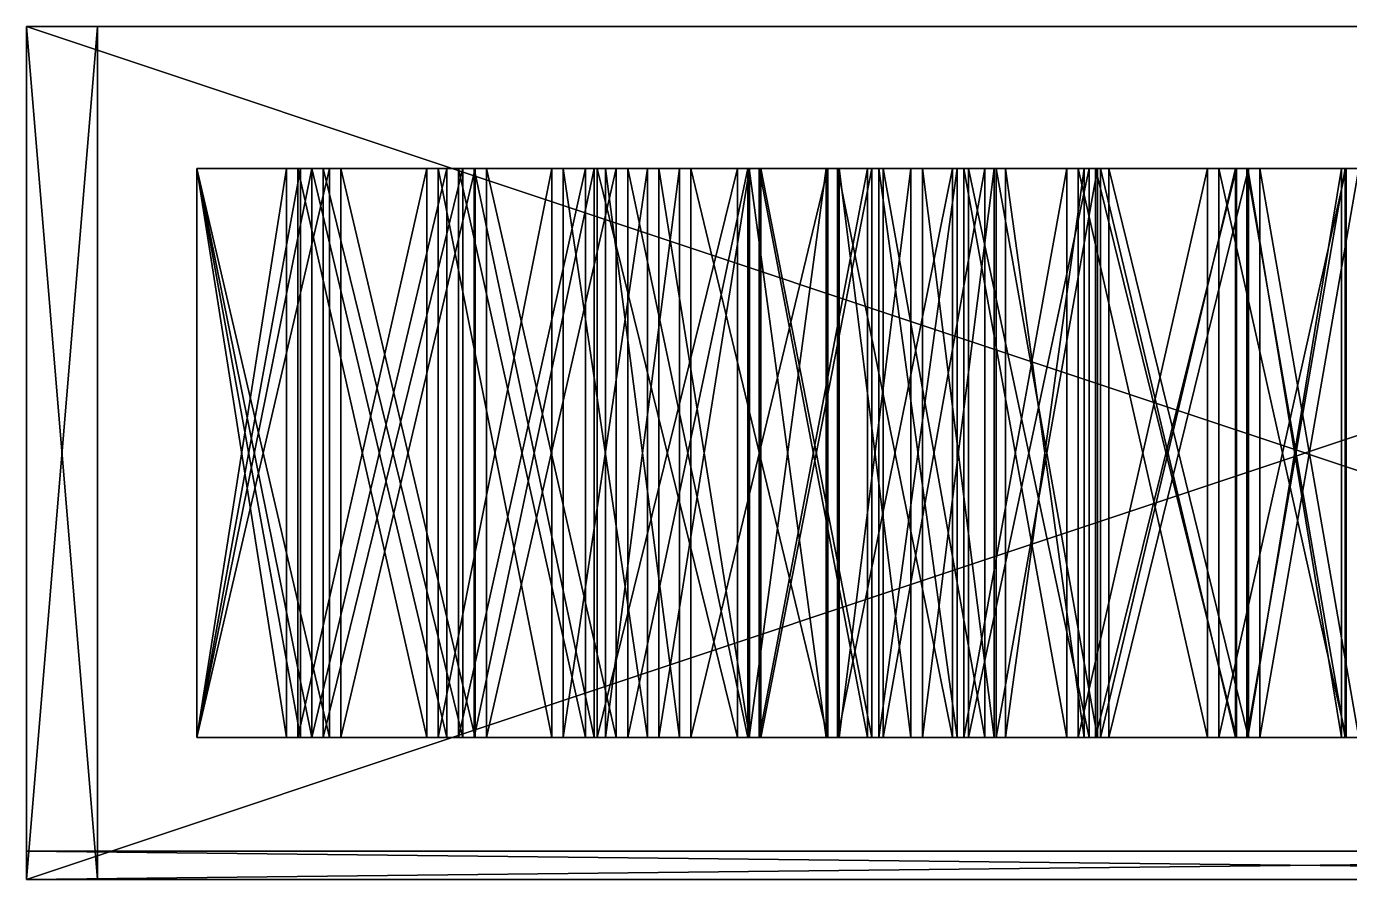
# Model space of a CAD drawing. Header units: metres. Extents: x -0.45 to 0.45, y -0.15 to 0.15.
# Drawn here: x -0.45 to 0.0157, y -0.15 to 0.15 of the extents above; entities that cross this region are included whole.
import ezdxf

# ---------------------------------------------------------------- set-up
doc = ezdxf.new("R2010")
doc.units = ezdxf.units.M
doc.layers.add('XARCH', color=2, linetype='Continuous')

msp = doc.modelspace()

# ---------------------------------------------------------------- linework, layer by layer
at = {"layer": 'XARCH'}
for points in [[(-0.45, -0.15, 1.9), (-0.45, 0.15, 1.9), (-0.45, -0.15)], [(-0.45, -0.15), (-0.45, 0.15, 1.9), (-0.45, 0.15)], [(-0.45, 0.15), (-0.425, -0.15), (-0.45, -0.15)], [(-0.45, -0.15, 1.9), (-0.425, 0.15, 1.9), (-0.45, 0.15, 1.9)], [(-0.425, -0.15, 1.9), (-0.425, 0.15, 1.9), (-0.45, -0.15, 1.9)], [(-0.45, 0.15, 1.9), (-0.425, 0.15, 1.9), (-0.45, 0.15)], [(-0.425, 0.15), (-0.425, -0.15), (-0.45, 0.15)], [(-0.45, 0.15), (-0.425, 0.15, 1.9), (-0.425, 0.15)], [(-0.45, -0.15, 0.0525), (-0.45, 0.15, 0.0525), (-0.45, -0.15, 0.0275)], [(-0.45, -0.15, 0.0275), (-0.45, 0.15, 0.0525), (-0.45, 0.15, 0.0275)], [(-0.45, 0.15, 0.0275), (0.45, -0.15, 0.0275), (-0.45, -0.15, 0.0275)], [(-0.45, -0.15, 0.0525), (0.45, 0.15, 0.0525), (-0.45, 0.15, 0.0525)], [(0.45, -0.15, 0.0525), (0.45, 0.15, 0.0525), (-0.45, -0.15, 0.0525)], [(-0.45, 0.15, 0.0525), (0.45, 0.15, 0.0525), (-0.45, 0.15, 0.0275)], [(0.45, 0.15, 0.0275), (0.45, -0.15, 0.0275), (-0.45, 0.15, 0.0275)], [(-0.45, 0.15, 0.0275), (0.45, 0.15, 0.0525), (0.45, 0.15, 0.0275)], [(-0.45, -0.15, 0.422), (-0.45, 0.15, 0.422), (-0.45, -0.15, 0.397)], [(-0.45, -0.15, 0.397), (-0.45, 0.15, 0.422), (-0.45, 0.15, 0.397)], [(-0.45, 0.15, 0.397), (0.45, -0.15, 0.397), (-0.45, -0.15, 0.397)], [(-0.45, -0.15, 0.422), (0.45, 0.15, 0.422), (-0.45, 0.15, 0.422)], [(0.45, -0.15, 0.422), (0.45, 0.15, 0.422), (-0.45, -0.15, 0.422)], [(-0.45, 0.15, 0.422), (0.45, 0.15, 0.422), (-0.45, 0.15, 0.397)], [(0.45, 0.15, 0.397), (0.45, -0.15, 0.397), (-0.45, 0.15, 0.397)], [(-0.45, 0.15, 0.397), (0.45, 0.15, 0.422), (0.45, 0.15, 0.397)], [(-0.45, -0.15, 0.7915), (-0.45, 0.15, 0.7915), (-0.45, -0.15, 0.7665)], [(-0.45, -0.15, 0.7665), (-0.45, 0.15, 0.7915), (-0.45, 0.15, 0.7665)], [(-0.45, 0.15, 0.7665), (0.45, -0.15, 0.7665), (-0.45, -0.15, 0.7665)], [(-0.45, -0.15, 0.7915), (0.45, 0.15, 0.7915), (-0.45, 0.15, 0.7915)], [(0.45, -0.15, 0.7915), (0.45, 0.15, 0.7915), (-0.45, -0.15, 0.7915)], [(-0.45, 0.15, 0.7915), (0.45, 0.15, 0.7915), (-0.45, 0.15, 0.7665)], [(0.45, 0.15, 0.7665), (0.45, -0.15, 0.7665), (-0.45, 0.15, 0.7665)], [(-0.45, 0.15, 0.7665), (0.45, 0.15, 0.7915), (0.45, 0.15, 0.7665)], [(-0.45, -0.15, 1.161), (-0.45, 0.15, 1.161), (-0.45, -0.15, 1.136)], [(-0.45, -0.15, 1.136), (-0.45, 0.15, 1.161), (-0.45, 0.15, 1.136)], [(-0.45, 0.15, 1.136), (0.45, -0.15, 1.136), (-0.45, -0.15, 1.136)], [(-0.45, -0.15, 1.161), (0.45, 0.15, 1.161), (-0.45, 0.15, 1.161)], [(0.45, -0.15, 1.161), (0.45, 0.15, 1.161), (-0.45, -0.15, 1.161)], [(-0.45, 0.15, 1.161), (0.45, 0.15, 1.161), (-0.45, 0.15, 1.136)], [(0.45, 0.15, 1.136), (0.45, -0.15, 1.136), (-0.45, 0.15, 1.136)], [(-0.45, 0.15, 1.136), (0.45, 0.15, 1.161), (0.45, 0.15, 1.136)], [(-0.45, -0.15, 1.5305), (-0.45, 0.15, 1.5305), (-0.45, -0.15, 1.5055)], [(-0.45, -0.15, 1.5055), (-0.45, 0.15, 1.5305), (-0.45, 0.15, 1.5055)], [(-0.45, 0.15, 1.5055), (0.45, -0.15, 1.5055), (-0.45, -0.15, 1.5055)], [(-0.45, -0.15, 1.5305), (0.45, 0.15, 1.5305), (-0.45, 0.15, 1.5305)], [(0.45, -0.15, 1.5305), (0.45, 0.15, 1.5305), (-0.45, -0.15, 1.5305)], [(-0.45, 0.15, 1.5305), (0.45, 0.15, 1.5305), (-0.45, 0.15, 1.5055)], [(0.45, 0.15, 1.5055), (0.45, -0.15, 1.5055), (-0.45, 0.15, 1.5055)], [(-0.45, 0.15, 1.5055), (0.45, 0.15, 1.5305), (0.45, 0.15, 1.5055)], [(-0.45, -0.15, 1.9), (-0.45, 0.15, 1.9), (-0.45, -0.15, 1.875)], [(-0.45, -0.15, 1.875), (-0.45, 0.15, 1.9), (-0.45, 0.15, 1.875)], [(-0.45, 0.15, 1.875), (0.45, -0.15, 1.875), (-0.45, -0.15, 1.875)], [(-0.45, -0.15, 1.9), (0.45, 0.15, 1.9), (-0.45, 0.15, 1.9)], [(0.45, -0.15, 1.9), (0.45, 0.15, 1.9), (-0.45, -0.15, 1.9)], [(-0.45, 0.15, 1.9), (0.45, 0.15, 1.9), (-0.45, 0.15, 1.875)], [(0.45, 0.15, 1.875), (0.45, -0.15, 1.875), (-0.45, 0.15, 1.875)], [(-0.45, 0.15, 1.875), (0.45, 0.15, 1.9), (0.45, 0.15, 1.875)], [(-0.425, 0.15), (-0.425, -0.15, 1.9), (-0.425, -0.15)], [(-0.425, 0.15, 1.9), (-0.425, -0.15, 1.9), (-0.425, 0.15)], [(-0.39, -0.1, 0.2594), (-0.39, 0.1, 0.2594), (-0.39, -0.1, 0.0525)], [(-0.39, -0.1, 0.0525), (-0.39, 0.1, 0.2594), (-0.39, 0.1, 0.0525)], [(-0.39, 0.1, 0.0525), (-0.3585, -0.1, 0.0525), (-0.39, -0.1, 0.0525)], [(-0.39, -0.1, 0.2594), (-0.3585, 0.1, 0.2594), (-0.39, 0.1, 0.2594)], [(-0.3585, -0.1, 0.2594), (-0.3585, 0.1, 0.2594), (-0.39, -0.1, 0.2594)], [(-0.39, 0.1, 0.2594), (-0.3585, 0.1, 0.2594), (-0.39, 0.1, 0.0525)], [(-0.3585, 0.1, 0.0525), (-0.3585, -0.1, 0.0525), (-0.39, 0.1, 0.0525)], [(-0.39, 0.1, 0.0525), (-0.3585, 0.1, 0.2594), (-0.3585, 0.1, 0.0525)], [(-0.39, -0.1, 0.6419), (-0.39, 0.1, 0.6419), (-0.39, -0.1, 0.4225)], [(-0.39, -0.1, 0.4225), (-0.39, 0.1, 0.6419), (-0.39, 0.1, 0.4225)], [(-0.39, 0.1, 0.4225), (-0.3434, -0.1, 0.4225), (-0.39, -0.1, 0.4225)], [(-0.39, -0.1, 0.6419), (-0.3434, 0.1, 0.6419), (-0.39, 0.1, 0.6419)], [(-0.3434, -0.1, 0.6419), (-0.3434, 0.1, 0.6419), (-0.39, -0.1, 0.6419)], [(-0.39, 0.1, 0.6419), (-0.3434, 0.1, 0.6419), (-0.39, 0.1, 0.4225)], [(-0.3434, 0.1, 0.4225), (-0.3434, -0.1, 0.4225), (-0.39, 0.1, 0.4225)], [(-0.39, 0.1, 0.4225), (-0.3434, 0.1, 0.6419), (-0.3434, 0.1, 0.4225)], [(-0.39, -0.1, 1.0181), (-0.39, 0.1, 1.0181), (-0.39, -0.1, 0.7925)], [(-0.39, -0.1, 0.7925), (-0.39, 0.1, 1.0181), (-0.39, 0.1, 0.7925)], [(-0.39, 0.1, 0.7925), (-0.3496, -0.1, 0.7925), (-0.39, -0.1, 0.7925)], [(-0.39, -0.1, 1.0181), (-0.3496, 0.1, 1.0181), (-0.39, 0.1, 1.0181)], [(-0.3496, -0.1, 1.0181), (-0.3496, 0.1, 1.0181), (-0.39, -0.1, 1.0181)], [(-0.39, 0.1, 1.0181), (-0.3496, 0.1, 1.0181), (-0.39, 0.1, 0.7925)], [(-0.3496, 0.1, 0.7925), (-0.3496, -0.1, 0.7925), (-0.39, 0.1, 0.7925)], [(-0.39, 0.1, 0.7925), (-0.3496, 0.1, 1.0181), (-0.3496, 0.1, 0.7925)], [(-0.39, -0.1, 1.4027), (-0.39, 0.1, 1.4027), (-0.39, -0.1, 1.1625)], [(-0.39, -0.1, 1.1625), (-0.39, 0.1, 1.4027), (-0.39, 0.1, 1.1625)], [(-0.39, 0.1, 1.1625), (-0.3536, -0.1, 1.1625), (-0.39, -0.1, 1.1625)], [(-0.39, -0.1, 1.4027), (-0.3536, 0.1, 1.4027), (-0.39, 0.1, 1.4027)], [(-0.3536, -0.1, 1.4027), (-0.3536, 0.1, 1.4027), (-0.39, -0.1, 1.4027)], [(-0.39, 0.1, 1.4027), (-0.3536, 0.1, 1.4027), (-0.39, 0.1, 1.1625)], [(-0.3536, 0.1, 1.1625), (-0.3536, -0.1, 1.1625), (-0.39, 0.1, 1.1625)], [(-0.39, 0.1, 1.1625), (-0.3536, 0.1, 1.4027), (-0.3536, 0.1, 1.1625)], [(-0.3585, 0.1, 0.0525), (-0.3585, -0.1, 0.2594), (-0.3585, -0.1, 0.0525)], [(-0.3585, 0.1, 0.2594), (-0.3585, -0.1, 0.2594), (-0.3585, 0.1, 0.0525)], [(-0.3545, -0.1, 0.2408), (-0.3545, 0.1, 0.2408), (-0.3545, -0.1, 0.0525)], [(-0.3545, -0.1, 0.0525), (-0.3545, 0.1, 0.2408), (-0.3545, 0.1, 0.0525)], [(-0.3545, 0.1, 0.0525), (-0.3091, -0.1, 0.0525), (-0.3545, -0.1, 0.0525)], [(-0.3545, -0.1, 0.2408), (-0.3091, 0.1, 0.2408), (-0.3545, 0.1, 0.2408)], [(-0.3091, -0.1, 0.2408), (-0.3091, 0.1, 0.2408), (-0.3545, -0.1, 0.2408)], [(-0.3545, 0.1, 0.2408), (-0.3091, 0.1, 0.2408), (-0.3545, 0.1, 0.0525)], [(-0.3091, 0.1, 0.0525), (-0.3091, -0.1, 0.0525), (-0.3545, 0.1, 0.0525)], [(-0.3545, 0.1, 0.0525), (-0.3091, 0.1, 0.2408), (-0.3091, 0.1, 0.0525)], [(-0.3536, 0.1, 1.1625), (-0.3536, -0.1, 1.4027), (-0.3536, -0.1, 1.1625)], [(-0.3536, 0.1, 1.4027), (-0.3536, -0.1, 1.4027), (-0.3536, 0.1, 1.1625)], [(-0.3496, 0.1, 0.7925), (-0.3496, -0.1, 1.0181), (-0.3496, -0.1, 0.7925)], [(-0.3496, 0.1, 1.0181), (-0.3496, -0.1, 1.0181), (-0.3496, 0.1, 0.7925)], [(-0.3496, -0.1, 1.4205), (-0.3496, 0.1, 1.4205), (-0.3496, -0.1, 1.1625)], [(-0.3496, -0.1, 1.1625), (-0.3496, 0.1, 1.4205), (-0.3496, 0.1, 1.1625)], [(-0.3496, 0.1, 1.1625), (-0.302, -0.1, 1.1625), (-0.3496, -0.1, 1.1625)], [(-0.3496, -0.1, 1.4205), (-0.302, 0.1, 1.4205), (-0.3496, 0.1, 1.4205)], [(-0.302, -0.1, 1.4205), (-0.302, 0.1, 1.4205), (-0.3496, -0.1, 1.4205)], [(-0.3496, 0.1, 1.4205), (-0.302, 0.1, 1.4205), (-0.3496, 0.1, 1.1625)], [(-0.302, 0.1, 1.1625), (-0.302, -0.1, 1.1625), (-0.3496, 0.1, 1.1625)], [(-0.3496, 0.1, 1.1625), (-0.302, 0.1, 1.4205), (-0.302, 0.1, 1.1625)], [(-0.3456, -0.1, 0.9929), (-0.3456, 0.1, 0.9929), (-0.3456, -0.1, 0.7925)], [(-0.3456, -0.1, 0.7925), (-0.3456, 0.1, 0.9929), (-0.3456, 0.1, 0.7925)], [(-0.3456, 0.1, 0.7925), (-0.2964, -0.1, 0.7925), (-0.3456, -0.1, 0.7925)], [(-0.3456, -0.1, 0.9929), (-0.2964, 0.1, 0.9929), (-0.3456, 0.1, 0.9929)], [(-0.2964, -0.1, 0.9929), (-0.2964, 0.1, 0.9929), (-0.3456, -0.1, 0.9929)], [(-0.3456, 0.1, 0.9929), (-0.2964, 0.1, 0.9929), (-0.3456, 0.1, 0.7925)], [(-0.2964, 0.1, 0.7925), (-0.2964, -0.1, 0.7925), (-0.3456, 0.1, 0.7925)], [(-0.3456, 0.1, 0.7925), (-0.2964, 0.1, 0.9929), (-0.2964, 0.1, 0.7925)], [(-0.3434, 0.1, 0.4225), (-0.3434, -0.1, 0.6419), (-0.3434, -0.1, 0.4225)], [(-0.3434, 0.1, 0.6419), (-0.3434, -0.1, 0.6419), (-0.3434, 0.1, 0.4225)], [(-0.3394, -0.1, 0.6577), (-0.3394, 0.1, 0.6577), (-0.3394, -0.1, 0.4225)], [(-0.3394, -0.1, 0.4225), (-0.3394, 0.1, 0.6577), (-0.3394, 0.1, 0.4225)], [(-0.3394, 0.1, 0.4225), (-0.2921, -0.1, 0.4225), (-0.3394, -0.1, 0.4225)], [(-0.3394, -0.1, 0.6577), (-0.2921, 0.1, 0.6577), (-0.3394, 0.1, 0.6577)], [(-0.2921, -0.1, 0.6577), (-0.2921, 0.1, 0.6577), (-0.3394, -0.1, 0.6577)], [(-0.3394, 0.1, 0.6577), (-0.2921, 0.1, 0.6577), (-0.3394, 0.1, 0.4225)], [(-0.2921, 0.1, 0.4225), (-0.2921, -0.1, 0.4225), (-0.3394, 0.1, 0.4225)], [(-0.3394, 0.1, 0.4225), (-0.2921, 0.1, 0.6577), (-0.2921, 0.1, 0.4225)], [(-0.3091, 0.1, 0.0525), (-0.3091, -0.1, 0.2408), (-0.3091, -0.1, 0.0525)], [(-0.3091, 0.1, 0.2408), (-0.3091, -0.1, 0.2408), (-0.3091, 0.1, 0.0525)], [(-0.3051, -0.1, 0.2981), (-0.3051, 0.1, 0.2981), (-0.3051, -0.1, 0.0525)], [(-0.3051, -0.1, 0.0525), (-0.3051, 0.1, 0.2981), (-0.3051, 0.1, 0.0525)], [(-0.3051, 0.1, 0.0525), (-0.2651, -0.1, 0.0525), (-0.3051, -0.1, 0.0525)], [(-0.3051, -0.1, 0.2981), (-0.2651, 0.1, 0.2981), (-0.3051, 0.1, 0.2981)], [(-0.2651, -0.1, 0.2981), (-0.2651, 0.1, 0.2981), (-0.3051, -0.1, 0.2981)], [(-0.3051, 0.1, 0.2981), (-0.2651, 0.1, 0.2981), (-0.3051, 0.1, 0.0525)], [(-0.2651, 0.1, 0.0525), (-0.2651, -0.1, 0.0525), (-0.3051, 0.1, 0.0525)], [(-0.3051, 0.1, 0.0525), (-0.2651, 0.1, 0.2981), (-0.2651, 0.1, 0.0525)], [(-0.302, 0.1, 1.1625), (-0.302, -0.1, 1.4205), (-0.302, -0.1, 1.1625)], [(-0.302, 0.1, 1.4205), (-0.302, -0.1, 1.4205), (-0.302, 0.1, 1.1625)], [(-0.298, -0.1, 1.3472), (-0.298, 0.1, 1.3472), (-0.298, -0.1, 1.1625)], [(-0.298, -0.1, 1.1625), (-0.298, 0.1, 1.3472), (-0.298, 0.1, 1.1625)], [(-0.298, 0.1, 1.1625), (-0.2532, -0.1, 1.1625), (-0.298, -0.1, 1.1625)], [(-0.298, -0.1, 1.3472), (-0.2532, 0.1, 1.3472), (-0.298, 0.1, 1.3472)], [(-0.2532, -0.1, 1.3472), (-0.2532, 0.1, 1.3472), (-0.298, -0.1, 1.3472)], [(-0.298, 0.1, 1.3472), (-0.2532, 0.1, 1.3472), (-0.298, 0.1, 1.1625)], [(-0.2532, 0.1, 1.1625), (-0.2532, -0.1, 1.1625), (-0.298, 0.1, 1.1625)], [(-0.298, 0.1, 1.1625), (-0.2532, 0.1, 1.3472), (-0.2532, 0.1, 1.1625)], [(-0.2964, 0.1, 0.7925), (-0.2964, -0.1, 0.9929), (-0.2964, -0.1, 0.7925)], [(-0.2964, 0.1, 0.9929), (-0.2964, -0.1, 0.9929), (-0.2964, 0.1, 0.7925)], [(-0.2924, -0.1, 1.0225), (-0.2924, 0.1, 1.0225), (-0.2924, -0.1, 0.7925)], [(-0.2924, -0.1, 0.7925), (-0.2924, 0.1, 1.0225), (-0.2924, 0.1, 0.7925)], [(-0.2924, 0.1, 0.7925), (-0.2502, -0.1, 0.7925), (-0.2924, -0.1, 0.7925)], [(-0.2924, -0.1, 1.0225), (-0.2502, 0.1, 1.0225), (-0.2924, 0.1, 1.0225)], [(-0.2502, -0.1, 1.0225), (-0.2502, 0.1, 1.0225), (-0.2924, -0.1, 1.0225)], [(-0.2924, 0.1, 1.0225), (-0.2502, 0.1, 1.0225), (-0.2924, 0.1, 0.7925)], [(-0.2502, 0.1, 0.7925), (-0.2502, -0.1, 0.7925), (-0.2924, 0.1, 0.7925)], [(-0.2924, 0.1, 0.7925), (-0.2502, 0.1, 1.0225), (-0.2502, 0.1, 0.7925)], [(-0.2921, 0.1, 0.4225), (-0.2921, -0.1, 0.6577), (-0.2921, -0.1, 0.4225)], [(-0.2921, 0.1, 0.6577), (-0.2921, -0.1, 0.6577), (-0.2921, 0.1, 0.4225)], [(-0.2881, -0.1, 0.6473), (-0.2881, 0.1, 0.6473), (-0.2881, -0.1, 0.4225)], [(-0.2881, -0.1, 0.4225), (-0.2881, 0.1, 0.6473), (-0.2881, 0.1, 0.4225)], [(-0.2881, 0.1, 0.4225), (-0.2424, -0.1, 0.4225), (-0.2881, -0.1, 0.4225)], [(-0.2881, -0.1, 0.6473), (-0.2424, 0.1, 0.6473), (-0.2881, 0.1, 0.6473)], [(-0.2424, -0.1, 0.6473), (-0.2424, 0.1, 0.6473), (-0.2881, -0.1, 0.6473)], [(-0.2881, 0.1, 0.6473), (-0.2424, 0.1, 0.6473), (-0.2881, 0.1, 0.4225)], [(-0.2424, 0.1, 0.4225), (-0.2424, -0.1, 0.4225), (-0.2881, 0.1, 0.4225)], [(-0.2881, 0.1, 0.4225), (-0.2424, 0.1, 0.6473), (-0.2424, 0.1, 0.4225)], [(-0.2651, 0.1, 0.0525), (-0.2651, -0.1, 0.2981), (-0.2651, -0.1, 0.0525)], [(-0.2651, 0.1, 0.2981), (-0.2651, -0.1, 0.2981), (-0.2651, 0.1, 0.0525)], [(-0.2611, -0.1, 0.2375), (-0.2611, 0.1, 0.2375), (-0.2611, -0.1, 0.0525)], [(-0.2611, -0.1, 0.0525), (-0.2611, 0.1, 0.2375), (-0.2611, 0.1, 0.0525)], [(-0.2611, 0.1, 0.0525), (-0.2314, -0.1, 0.0525), (-0.2611, -0.1, 0.0525)], [(-0.2611, -0.1, 0.2375), (-0.2314, 0.1, 0.2375), (-0.2611, 0.1, 0.2375)], [(-0.2314, -0.1, 0.2375), (-0.2314, 0.1, 0.2375), (-0.2611, -0.1, 0.2375)], [(-0.2611, 0.1, 0.2375), (-0.2314, 0.1, 0.2375), (-0.2611, 0.1, 0.0525)], [(-0.2314, 0.1, 0.0525), (-0.2314, -0.1, 0.0525), (-0.2611, 0.1, 0.0525)], [(-0.2611, 0.1, 0.0525), (-0.2314, 0.1, 0.2375), (-0.2314, 0.1, 0.0525)], [(-0.2532, 0.1, 1.1625), (-0.2532, -0.1, 1.3472), (-0.2532, -0.1, 1.1625)], [(-0.2532, 0.1, 1.3472), (-0.2532, -0.1, 1.3472), (-0.2532, 0.1, 1.1625)], [(-0.2502, 0.1, 0.7925), (-0.2502, -0.1, 1.0225), (-0.2502, -0.1, 0.7925)], [(-0.2502, 0.1, 1.0225), (-0.2502, -0.1, 1.0225), (-0.2502, 0.1, 0.7925)], [(-0.2492, -0.1, 1.3978), (-0.2492, 0.1, 1.3978), (-0.2492, -0.1, 1.1625)], [(-0.2492, -0.1, 1.1625), (-0.2492, 0.1, 1.3978), (-0.2492, 0.1, 1.1625)], [(-0.2492, 0.1, 1.1625), (-0.1997, -0.1, 1.1625), (-0.2492, -0.1, 1.1625)], [(-0.2492, -0.1, 1.3978), (-0.1997, 0.1, 1.3978), (-0.2492, 0.1, 1.3978)], [(-0.1997, -0.1, 1.3978), (-0.1997, 0.1, 1.3978), (-0.2492, -0.1, 1.3978)], [(-0.2492, 0.1, 1.3978), (-0.1997, 0.1, 1.3978), (-0.2492, 0.1, 1.1625)], [(-0.1997, 0.1, 1.1625), (-0.1997, -0.1, 1.1625), (-0.2492, 0.1, 1.1625)], [(-0.2492, 0.1, 1.1625), (-0.1997, 0.1, 1.3978), (-0.1997, 0.1, 1.1625)], [(-0.2462, -0.1, 0.9992), (-0.2462, 0.1, 0.9992), (-0.2462, -0.1, 0.7925)], [(-0.2462, -0.1, 0.7925), (-0.2462, 0.1, 0.9992), (-0.2462, 0.1, 0.7925)], [(-0.2462, 0.1, 0.7925), (-0.2202, -0.1, 0.7925), (-0.2462, -0.1, 0.7925)], [(-0.2462, -0.1, 0.9992), (-0.2202, 0.1, 0.9992), (-0.2462, 0.1, 0.9992)], [(-0.2202, -0.1, 0.9992), (-0.2202, 0.1, 0.9992), (-0.2462, -0.1, 0.9992)], [(-0.2462, 0.1, 0.9992), (-0.2202, 0.1, 0.9992), (-0.2462, 0.1, 0.7925)], [(-0.2202, 0.1, 0.7925), (-0.2202, -0.1, 0.7925), (-0.2462, 0.1, 0.7925)], [(-0.2462, 0.1, 0.7925), (-0.2202, 0.1, 0.9992), (-0.2202, 0.1, 0.7925)], [(-0.2424, 0.1, 0.4225), (-0.2424, -0.1, 0.6473), (-0.2424, -0.1, 0.4225)], [(-0.2424, 0.1, 0.6473), (-0.2424, -0.1, 0.6473), (-0.2424, 0.1, 0.4225)], [(-0.2384, -0.1, 0.633), (-0.2384, 0.1, 0.633), (-0.2384, -0.1, 0.4225)], [(-0.2384, -0.1, 0.4225), (-0.2384, 0.1, 0.633), (-0.2384, 0.1, 0.4225)], [(-0.2384, 0.1, 0.4225), (-0.1961, -0.1, 0.4225), (-0.2384, -0.1, 0.4225)], [(-0.2384, -0.1, 0.633), (-0.1961, 0.1, 0.633), (-0.2384, 0.1, 0.633)], [(-0.1961, -0.1, 0.633), (-0.1961, 0.1, 0.633), (-0.2384, -0.1, 0.633)], [(-0.2384, 0.1, 0.633), (-0.1961, 0.1, 0.633), (-0.2384, 0.1, 0.4225)], [(-0.1961, 0.1, 0.4225), (-0.1961, -0.1, 0.4225), (-0.2384, 0.1, 0.4225)], [(-0.2384, 0.1, 0.4225), (-0.1961, 0.1, 0.633), (-0.1961, 0.1, 0.4225)], [(-0.2314, 0.1, 0.0525), (-0.2314, -0.1, 0.2375), (-0.2314, -0.1, 0.0525)], [(-0.2314, 0.1, 0.2375), (-0.2314, -0.1, 0.2375), (-0.2314, 0.1, 0.0525)], [(-0.2274, -0.1, 0.2917), (-0.2274, 0.1, 0.2917), (-0.2274, -0.1, 0.0525)], [(-0.2274, -0.1, 0.0525), (-0.2274, 0.1, 0.2917), (-0.2274, 0.1, 0.0525)], [(-0.2274, 0.1, 0.0525), (-0.1955, -0.1, 0.0525), (-0.2274, -0.1, 0.0525)], [(-0.2274, -0.1, 0.2917), (-0.1955, 0.1, 0.2917), (-0.2274, 0.1, 0.2917)], [(-0.1955, -0.1, 0.2917), (-0.1955, 0.1, 0.2917), (-0.2274, -0.1, 0.2917)], [(-0.2274, 0.1, 0.2917), (-0.1955, 0.1, 0.2917), (-0.2274, 0.1, 0.0525)], [(-0.1955, 0.1, 0.0525), (-0.1955, -0.1, 0.0525), (-0.2274, 0.1, 0.0525)], [(-0.2274, 0.1, 0.0525), (-0.1955, 0.1, 0.2917), (-0.1955, 0.1, 0.0525)], [(-0.2202, 0.1, 0.7925), (-0.2202, -0.1, 0.9992), (-0.2202, -0.1, 0.7925)], [(-0.2202, 0.1, 0.9992), (-0.2202, -0.1, 0.9992), (-0.2202, 0.1, 0.7925)], [(-0.2162, -0.1, 1.0431), (-0.2162, 0.1, 1.0431), (-0.2162, -0.1, 0.7925)], [(-0.2162, -0.1, 0.7925), (-0.2162, 0.1, 1.0431), (-0.2162, 0.1, 0.7925)], [(-0.2162, 0.1, 0.7925), (-0.168, -0.1, 0.7925), (-0.2162, -0.1, 0.7925)], [(-0.2162, -0.1, 1.0431), (-0.168, 0.1, 1.0431), (-0.2162, 0.1, 1.0431)], [(-0.168, -0.1, 1.0431), (-0.168, 0.1, 1.0431), (-0.2162, -0.1, 1.0431)], [(-0.2162, 0.1, 1.0431), (-0.168, 0.1, 1.0431), (-0.2162, 0.1, 0.7925)], [(-0.168, 0.1, 0.7925), (-0.168, -0.1, 0.7925), (-0.2162, 0.1, 0.7925)], [(-0.2162, 0.1, 0.7925), (-0.168, 0.1, 1.0431), (-0.168, 0.1, 0.7925)], [(-0.1997, 0.1, 1.1625), (-0.1997, -0.1, 1.3978), (-0.1997, -0.1, 1.1625)], [(-0.1997, 0.1, 1.3978), (-0.1997, -0.1, 1.3978), (-0.1997, 0.1, 1.1625)], [(-0.1961, 0.1, 0.4225), (-0.1961, -0.1, 0.633), (-0.1961, -0.1, 0.4225)], [(-0.1961, 0.1, 0.633), (-0.1961, -0.1, 0.633), (-0.1961, 0.1, 0.4225)], [(-0.1957, -0.1, 1.3654), (-0.1957, 0.1, 1.3654), (-0.1957, -0.1, 1.1625)], [(-0.1957, -0.1, 1.1625), (-0.1957, 0.1, 1.3654), (-0.1957, 0.1, 1.1625)], [(-0.1957, 0.1, 1.1625), (-0.1686, -0.1, 1.1625), (-0.1957, -0.1, 1.1625)], [(-0.1957, -0.1, 1.3654), (-0.1686, 0.1, 1.3654), (-0.1957, 0.1, 1.3654)], [(-0.1686, -0.1, 1.3654), (-0.1686, 0.1, 1.3654), (-0.1957, -0.1, 1.3654)], [(-0.1957, 0.1, 1.3654), (-0.1686, 0.1, 1.3654), (-0.1957, 0.1, 1.1625)], [(-0.1686, 0.1, 1.1625), (-0.1686, -0.1, 1.1625), (-0.1957, 0.1, 1.1625)], [(-0.1957, 0.1, 1.1625), (-0.1686, 0.1, 1.3654), (-0.1686, 0.1, 1.1625)], [(-0.1955, 0.1, 0.0525), (-0.1955, -0.1, 0.2917), (-0.1955, -0.1, 0.0525)], [(-0.1955, 0.1, 0.2917), (-0.1955, -0.1, 0.2917), (-0.1955, 0.1, 0.0525)], [(-0.1921, -0.1, 0.622), (-0.1921, 0.1, 0.622), (-0.1921, -0.1, 0.4225)], [(-0.1921, -0.1, 0.4225), (-0.1921, 0.1, 0.622), (-0.1921, 0.1, 0.4225)], [(-0.1921, 0.1, 0.4225), (-0.154, -0.1, 0.4225), (-0.1921, -0.1, 0.4225)], [(-0.1921, -0.1, 0.622), (-0.154, 0.1, 0.622), (-0.1921, 0.1, 0.622)], [(-0.154, -0.1, 0.622), (-0.154, 0.1, 0.622), (-0.1921, -0.1, 0.622)], [(-0.1921, 0.1, 0.622), (-0.154, 0.1, 0.622), (-0.1921, 0.1, 0.4225)], [(-0.154, 0.1, 0.4225), (-0.154, -0.1, 0.4225), (-0.1921, 0.1, 0.4225)], [(-0.1921, 0.1, 0.4225), (-0.154, 0.1, 0.622), (-0.154, 0.1, 0.4225)], [(-0.1915, -0.1, 0.246), (-0.1915, 0.1, 0.246), (-0.1915, -0.1, 0.0525)], [(-0.1915, -0.1, 0.0525), (-0.1915, 0.1, 0.246), (-0.1915, 0.1, 0.0525)], [(-0.1915, 0.1, 0.0525), (-0.1525, -0.1, 0.0525), (-0.1915, -0.1, 0.0525)], [(-0.1915, -0.1, 0.246), (-0.1525, 0.1, 0.246), (-0.1915, 0.1, 0.246)], [(-0.1525, -0.1, 0.246), (-0.1525, 0.1, 0.246), (-0.1915, -0.1, 0.246)], [(-0.1915, 0.1, 0.246), (-0.1525, 0.1, 0.246), (-0.1915, 0.1, 0.0525)], [(-0.1525, 0.1, 0.0525), (-0.1525, -0.1, 0.0525), (-0.1915, 0.1, 0.0525)], [(-0.1915, 0.1, 0.0525), (-0.1525, 0.1, 0.246), (-0.1525, 0.1, 0.0525)], [(-0.1686, 0.1, 1.1625), (-0.1686, -0.1, 1.3654), (-0.1686, -0.1, 1.1625)], [(-0.1686, 0.1, 1.3654), (-0.1686, -0.1, 1.3654), (-0.1686, 0.1, 1.1625)], [(-0.168, 0.1, 0.7925), (-0.168, -0.1, 1.0431), (-0.168, -0.1, 0.7925)], [(-0.168, 0.1, 1.0431), (-0.168, -0.1, 1.0431), (-0.168, 0.1, 0.7925)], [(-0.1646, -0.1, 1.3772), (-0.1646, 0.1, 1.3772), (-0.1646, -0.1, 1.1625)], [(-0.1646, -0.1, 1.1625), (-0.1646, 0.1, 1.3772), (-0.1646, 0.1, 1.1625)], [(-0.1646, 0.1, 1.1625), (-0.1241, -0.1, 1.1625), (-0.1646, -0.1, 1.1625)], [(-0.1646, -0.1, 1.3772), (-0.1241, 0.1, 1.3772), (-0.1646, 0.1, 1.3772)], [(-0.1241, -0.1, 1.3772), (-0.1241, 0.1, 1.3772), (-0.1646, -0.1, 1.3772)], [(-0.1646, 0.1, 1.3772), (-0.1241, 0.1, 1.3772), (-0.1646, 0.1, 1.1625)], [(-0.1241, 0.1, 1.1625), (-0.1241, -0.1, 1.1625), (-0.1646, 0.1, 1.1625)], [(-0.1646, 0.1, 1.1625), (-0.1241, 0.1, 1.3772), (-0.1241, 0.1, 1.1625)], [(-0.164, -0.1, 0.9992), (-0.164, 0.1, 0.9992), (-0.164, -0.1, 0.7925)], [(-0.164, -0.1, 0.7925), (-0.164, 0.1, 0.9992), (-0.164, 0.1, 0.7925)], [(-0.164, 0.1, 0.7925), (-0.1387, -0.1, 0.7925), (-0.164, -0.1, 0.7925)], [(-0.164, -0.1, 0.9992), (-0.1387, 0.1, 0.9992), (-0.164, 0.1, 0.9992)], [(-0.1387, -0.1, 0.9992), (-0.1387, 0.1, 0.9992), (-0.164, -0.1, 0.9992)], [(-0.164, 0.1, 0.9992), (-0.1387, 0.1, 0.9992), (-0.164, 0.1, 0.7925)], [(-0.1387, 0.1, 0.7925), (-0.1387, -0.1, 0.7925), (-0.164, 0.1, 0.7925)], [(-0.164, 0.1, 0.7925), (-0.1387, 0.1, 0.9992), (-0.1387, 0.1, 0.7925)], [(-0.154, 0.1, 0.4225), (-0.154, -0.1, 0.622), (-0.154, -0.1, 0.4225)], [(-0.154, 0.1, 0.622), (-0.154, -0.1, 0.622), (-0.154, 0.1, 0.4225)], [(-0.1525, 0.1, 0.0525), (-0.1525, -0.1, 0.246), (-0.1525, -0.1, 0.0525)], [(-0.1525, 0.1, 0.246), (-0.1525, -0.1, 0.246), (-0.1525, 0.1, 0.0525)], [(-0.15, -0.1, 0.606), (-0.15, 0.1, 0.606), (-0.15, -0.1, 0.4225)], [(-0.15, -0.1, 0.4225), (-0.15, 0.1, 0.606), (-0.15, 0.1, 0.4225)], [(-0.15, 0.1, 0.4225), (-0.1225, -0.1, 0.4225), (-0.15, -0.1, 0.4225)], [(-0.15, -0.1, 0.606), (-0.1225, 0.1, 0.606), (-0.15, 0.1, 0.606)], [(-0.1225, -0.1, 0.606), (-0.1225, 0.1, 0.606), (-0.15, -0.1, 0.606)], [(-0.15, 0.1, 0.606), (-0.1225, 0.1, 0.606), (-0.15, 0.1, 0.4225)], [(-0.1225, 0.1, 0.4225), (-0.1225, -0.1, 0.4225), (-0.15, 0.1, 0.4225)], [(-0.15, 0.1, 0.4225), (-0.1225, 0.1, 0.606), (-0.1225, 0.1, 0.4225)], [(-0.1485, -0.1, 0.2927), (-0.1485, 0.1, 0.2927), (-0.1485, -0.1, 0.0525)], [(-0.1485, -0.1, 0.0525), (-0.1485, 0.1, 0.2927), (-0.1485, 0.1, 0.0525)], [(-0.1485, 0.1, 0.0525), (-0.1127, -0.1, 0.0525), (-0.1485, -0.1, 0.0525)], [(-0.1485, -0.1, 0.2927), (-0.1127, 0.1, 0.2927), (-0.1485, 0.1, 0.2927)], [(-0.1127, -0.1, 0.2927), (-0.1127, 0.1, 0.2927), (-0.1485, -0.1, 0.2927)], [(-0.1485, 0.1, 0.2927), (-0.1127, 0.1, 0.2927), (-0.1485, 0.1, 0.0525)], [(-0.1127, 0.1, 0.0525), (-0.1127, -0.1, 0.0525), (-0.1485, 0.1, 0.0525)], [(-0.1485, 0.1, 0.0525), (-0.1127, 0.1, 0.2927), (-0.1127, 0.1, 0.0525)], [(-0.1387, 0.1, 0.7925), (-0.1387, -0.1, 0.9992), (-0.1387, -0.1, 0.7925)], [(-0.1387, 0.1, 0.9992), (-0.1387, -0.1, 0.9992), (-0.1387, 0.1, 0.7925)], [(-0.1347, -0.1, 1.047), (-0.1347, 0.1, 1.047), (-0.1347, -0.1, 0.7925)], [(-0.1347, -0.1, 0.7925), (-0.1347, 0.1, 1.047), (-0.1347, 0.1, 0.7925)], [(-0.1347, 0.1, 0.7925), (-0.1094, -0.1, 0.7925), (-0.1347, -0.1, 0.7925)], [(-0.1347, -0.1, 1.047), (-0.1094, 0.1, 1.047), (-0.1347, 0.1, 1.047)], [(-0.1094, -0.1, 1.047), (-0.1094, 0.1, 1.047), (-0.1347, -0.1, 1.047)], [(-0.1347, 0.1, 1.047), (-0.1094, 0.1, 1.047), (-0.1347, 0.1, 0.7925)], [(-0.1094, 0.1, 0.7925), (-0.1094, -0.1, 0.7925), (-0.1347, 0.1, 0.7925)], [(-0.1347, 0.1, 0.7925), (-0.1094, 0.1, 1.047), (-0.1094, 0.1, 0.7925)], [(-0.1241, 0.1, 1.1625), (-0.1241, -0.1, 1.3772), (-0.1241, -0.1, 1.1625)], [(-0.1241, 0.1, 1.3772), (-0.1241, -0.1, 1.3772), (-0.1241, 0.1, 1.1625)], [(-0.1225, 0.1, 0.4225), (-0.1225, -0.1, 0.606), (-0.1225, -0.1, 0.4225)], [(-0.1225, 0.1, 0.606), (-0.1225, -0.1, 0.606), (-0.1225, 0.1, 0.4225)], [(-0.1201, -0.1, 1.4149), (-0.1201, 0.1, 1.4149), (-0.1201, -0.1, 1.1625)], [(-0.1201, -0.1, 1.1625), (-0.1201, 0.1, 1.4149), (-0.1201, 0.1, 1.1625)], [(-0.1201, 0.1, 1.1625), (-0.0839, -0.1, 1.1625), (-0.1201, -0.1, 1.1625)], [(-0.1201, -0.1, 1.4149), (-0.0839, 0.1, 1.4149), (-0.1201, 0.1, 1.4149)], [(-0.0839, -0.1, 1.4149), (-0.0839, 0.1, 1.4149), (-0.1201, -0.1, 1.4149)], [(-0.1201, 0.1, 1.4149), (-0.0839, 0.1, 1.4149), (-0.1201, 0.1, 1.1625)], [(-0.0839, 0.1, 1.1625), (-0.0839, -0.1, 1.1625), (-0.1201, 0.1, 1.1625)], [(-0.1201, 0.1, 1.1625), (-0.0839, 0.1, 1.4149), (-0.0839, 0.1, 1.1625)], [(-0.1185, -0.1, 0.6436), (-0.1185, 0.1, 0.6436), (-0.1185, -0.1, 0.4225)], [(-0.1185, -0.1, 0.4225), (-0.1185, 0.1, 0.6436), (-0.1185, 0.1, 0.4225)], [(-0.1185, 0.1, 0.4225), (-0.076, -0.1, 0.4225), (-0.1185, -0.1, 0.4225)], [(-0.1185, -0.1, 0.6436), (-0.076, 0.1, 0.6436), (-0.1185, 0.1, 0.6436)], [(-0.076, -0.1, 0.6436), (-0.076, 0.1, 0.6436), (-0.1185, -0.1, 0.6436)], [(-0.1185, 0.1, 0.6436), (-0.076, 0.1, 0.6436), (-0.1185, 0.1, 0.4225)], [(-0.076, 0.1, 0.4225), (-0.076, -0.1, 0.4225), (-0.1185, 0.1, 0.4225)], [(-0.1185, 0.1, 0.4225), (-0.076, 0.1, 0.6436), (-0.076, 0.1, 0.4225)], [(-0.1127, 0.1, 0.0525), (-0.1127, -0.1, 0.2927), (-0.1127, -0.1, 0.0525)], [(-0.1127, 0.1, 0.2927), (-0.1127, -0.1, 0.2927), (-0.1127, 0.1, 0.0525)], [(-0.1094, 0.1, 0.7925), (-0.1094, -0.1, 1.047), (-0.1094, -0.1, 0.7925)], [(-0.1094, 0.1, 1.047), (-0.1094, -0.1, 1.047), (-0.1094, 0.1, 0.7925)], [(-0.1087, -0.1, 0.2895), (-0.1087, 0.1, 0.2895), (-0.1087, -0.1, 0.0525)], [(-0.1087, -0.1, 0.0525), (-0.1087, 0.1, 0.2895), (-0.1087, 0.1, 0.0525)], [(-0.1087, 0.1, 0.0525), (-0.0731, -0.1, 0.0525), (-0.1087, -0.1, 0.0525)], [(-0.1087, -0.1, 0.2895), (-0.0731, 0.1, 0.2895), (-0.1087, 0.1, 0.2895)], [(-0.0731, -0.1, 0.2895), (-0.0731, 0.1, 0.2895), (-0.1087, -0.1, 0.2895)], [(-0.1087, 0.1, 0.2895), (-0.0731, 0.1, 0.2895), (-0.1087, 0.1, 0.0525)], [(-0.0731, 0.1, 0.0525), (-0.0731, -0.1, 0.0525), (-0.1087, 0.1, 0.0525)], [(-0.1087, 0.1, 0.0525), (-0.0731, 0.1, 0.2895), (-0.0731, 0.1, 0.0525)], [(-0.1054, -0.1, 0.9777), (-0.1054, 0.1, 0.9777), (-0.1054, -0.1, 0.7925)], [(-0.1054, -0.1, 0.7925), (-0.1054, 0.1, 0.9777), (-0.1054, 0.1, 0.7925)], [(-0.1054, 0.1, 0.7925), (-0.0777, -0.1, 0.7925), (-0.1054, -0.1, 0.7925)], [(-0.1054, -0.1, 0.9777), (-0.0777, 0.1, 0.9777), (-0.1054, 0.1, 0.9777)], [(-0.0777, -0.1, 0.9777), (-0.0777, 0.1, 0.9777), (-0.1054, -0.1, 0.9777)], [(-0.1054, 0.1, 0.9777), (-0.0777, 0.1, 0.9777), (-0.1054, 0.1, 0.7925)], [(-0.0777, 0.1, 0.7925), (-0.0777, -0.1, 0.7925), (-0.1054, 0.1, 0.7925)], [(-0.1054, 0.1, 0.7925), (-0.0777, 0.1, 0.9777), (-0.0777, 0.1, 0.7925)], [(-0.0839, 0.1, 1.1625), (-0.0839, -0.1, 1.4149), (-0.0839, -0.1, 1.1625)], [(-0.0839, 0.1, 1.4149), (-0.0839, -0.1, 1.4149), (-0.0839, 0.1, 1.1625)], [(-0.0799, -0.1, 1.3917), (-0.0799, 0.1, 1.3917), (-0.0799, -0.1, 1.1625)], [(-0.0799, -0.1, 1.1625), (-0.0799, 0.1, 1.3917), (-0.0799, 0.1, 1.1625)], [(-0.0799, 0.1, 1.1625), (-0.0343, -0.1, 1.1625), (-0.0799, -0.1, 1.1625)], [(-0.0799, -0.1, 1.3917), (-0.0343, 0.1, 1.3917), (-0.0799, 0.1, 1.3917)], [(-0.0343, -0.1, 1.3917), (-0.0343, 0.1, 1.3917), (-0.0799, -0.1, 1.3917)], [(-0.0799, 0.1, 1.3917), (-0.0343, 0.1, 1.3917), (-0.0799, 0.1, 1.1625)], [(-0.0343, 0.1, 1.1625), (-0.0343, -0.1, 1.1625), (-0.0799, 0.1, 1.1625)], [(-0.0799, 0.1, 1.1625), (-0.0343, 0.1, 1.3917), (-0.0343, 0.1, 1.1625)], [(-0.0777, 0.1, 0.7925), (-0.0777, -0.1, 0.9777), (-0.0777, -0.1, 0.7925)], [(-0.0777, 0.1, 0.9777), (-0.0777, -0.1, 0.9777), (-0.0777, 0.1, 0.7925)], [(-0.076, 0.1, 0.4225), (-0.076, -0.1, 0.6436), (-0.076, -0.1, 0.4225)], [(-0.076, 0.1, 0.6436), (-0.076, -0.1, 0.6436), (-0.076, 0.1, 0.4225)], [(-0.0737, -0.1, 1.0126), (-0.0737, 0.1, 1.0126), (-0.0737, -0.1, 0.7925)], [(-0.0737, -0.1, 0.7925), (-0.0737, 0.1, 1.0126), (-0.0737, 0.1, 0.7925)], [(-0.0737, 0.1, 0.7925), (-0.0241, -0.1, 0.7925), (-0.0737, -0.1, 0.7925)], [(-0.0737, -0.1, 1.0126), (-0.0241, 0.1, 1.0126), (-0.0737, 0.1, 1.0126)], [(-0.0241, -0.1, 1.0126), (-0.0241, 0.1, 1.0126), (-0.0737, -0.1, 1.0126)], [(-0.0737, 0.1, 1.0126), (-0.0241, 0.1, 1.0126), (-0.0737, 0.1, 0.7925)], [(-0.0241, 0.1, 0.7925), (-0.0241, -0.1, 0.7925), (-0.0737, 0.1, 0.7925)], [(-0.0737, 0.1, 0.7925), (-0.0241, 0.1, 1.0126), (-0.0241, 0.1, 0.7925)], [(-0.0731, 0.1, 0.0525), (-0.0731, -0.1, 0.2895), (-0.0731, -0.1, 0.0525)], [(-0.0731, 0.1, 0.2895), (-0.0731, -0.1, 0.2895), (-0.0731, 0.1, 0.0525)], [(-0.072, -0.1, 0.6777), (-0.072, 0.1, 0.6777), (-0.072, -0.1, 0.4225)], [(-0.072, -0.1, 0.4225), (-0.072, 0.1, 0.6777), (-0.072, 0.1, 0.4225)], [(-0.072, 0.1, 0.4225), (-0.0245, -0.1, 0.4225), (-0.072, -0.1, 0.4225)], [(-0.072, -0.1, 0.6777), (-0.0245, 0.1, 0.6777), (-0.072, 0.1, 0.6777)], [(-0.0245, -0.1, 0.6777), (-0.0245, 0.1, 0.6777), (-0.072, -0.1, 0.6777)], [(-0.072, 0.1, 0.6777), (-0.0245, 0.1, 0.6777), (-0.072, 0.1, 0.4225)], [(-0.0245, 0.1, 0.4225), (-0.0245, -0.1, 0.4225), (-0.072, 0.1, 0.4225)], [(-0.072, 0.1, 0.4225), (-0.0245, 0.1, 0.6777), (-0.0245, 0.1, 0.4225)], [(-0.0691, -0.1, 0.294), (-0.0691, 0.1, 0.294), (-0.0691, -0.1, 0.0525)], [(-0.0691, -0.1, 0.0525), (-0.0691, 0.1, 0.294), (-0.0691, 0.1, 0.0525)], [(-0.0691, 0.1, 0.0525), (-0.0199, -0.1, 0.0525), (-0.0691, -0.1, 0.0525)], [(-0.0691, -0.1, 0.294), (-0.0199, 0.1, 0.294), (-0.0691, 0.1, 0.294)], [(-0.0199, -0.1, 0.294), (-0.0199, 0.1, 0.294), (-0.0691, -0.1, 0.294)], [(-0.0691, 0.1, 0.294), (-0.0199, 0.1, 0.294), (-0.0691, 0.1, 0.0525)], [(-0.0199, 0.1, 0.0525), (-0.0199, -0.1, 0.0525), (-0.0691, 0.1, 0.0525)], [(-0.0691, 0.1, 0.0525), (-0.0199, 0.1, 0.294), (-0.0199, 0.1, 0.0525)], [(-0.0343, 0.1, 1.1625), (-0.0343, -0.1, 1.3917), (-0.0343, -0.1, 1.1625)], [(-0.0343, 0.1, 1.3917), (-0.0343, -0.1, 1.3917), (-0.0343, 0.1, 1.1625)], [(-0.0303, -0.1, 1.379), (-0.0303, 0.1, 1.379), (-0.0303, -0.1, 1.1625)], [(-0.0303, -0.1, 1.1625), (-0.0303, 0.1, 1.379), (-0.0303, 0.1, 1.1625)], [(-0.0303, 0.1, 1.1625), (0.0145, -0.1, 1.1625), (-0.0303, -0.1, 1.1625)], [(-0.0303, -0.1, 1.379), (0.0145, 0.1, 1.379), (-0.0303, 0.1, 1.379)], [(0.0145, -0.1, 1.379), (0.0145, 0.1, 1.379), (-0.0303, -0.1, 1.379)], [(-0.0303, 0.1, 1.379), (0.0145, 0.1, 1.379), (-0.0303, 0.1, 1.1625)], [(0.0145, 0.1, 1.1625), (0.0145, -0.1, 1.1625), (-0.0303, 0.1, 1.1625)], [(-0.0303, 0.1, 1.1625), (0.0145, 0.1, 1.379), (0.0145, 0.1, 1.1625)], [(-0.0245, 0.1, 0.4225), (-0.0245, -0.1, 0.6777), (-0.0245, -0.1, 0.4225)], [(-0.0245, 0.1, 0.6777), (-0.0245, -0.1, 0.6777), (-0.0245, 0.1, 0.4225)], [(-0.0241, 0.1, 0.7925), (-0.0241, -0.1, 1.0126), (-0.0241, -0.1, 0.7925)], [(-0.0241, 0.1, 1.0126), (-0.0241, -0.1, 1.0126), (-0.0241, 0.1, 0.7925)], [(-0.0205, -0.1, 0.6901), (-0.0205, 0.1, 0.6901), (-0.0205, -0.1, 0.4225)], [(-0.0205, -0.1, 0.4225), (-0.0205, 0.1, 0.6901), (-0.0205, 0.1, 0.4225)], [(-0.0205, 0.1, 0.4225), (0.0141, -0.1, 0.4225), (-0.0205, -0.1, 0.4225)], [(-0.0205, -0.1, 0.6901), (0.0141, 0.1, 0.6901), (-0.0205, 0.1, 0.6901)], [(0.0141, -0.1, 0.6901), (0.0141, 0.1, 0.6901), (-0.0205, -0.1, 0.6901)], [(-0.0205, 0.1, 0.6901), (0.0141, 0.1, 0.6901), (-0.0205, 0.1, 0.4225)], [(0.0141, 0.1, 0.4225), (0.0141, -0.1, 0.4225), (-0.0205, 0.1, 0.4225)], [(-0.0205, 0.1, 0.4225), (0.0141, 0.1, 0.6901), (0.0141, 0.1, 0.4225)], [(-0.0201, -0.1, 0.9769), (-0.0201, 0.1, 0.9769), (-0.0201, -0.1, 0.7925)], [(-0.0201, -0.1, 0.7925), (-0.0201, 0.1, 0.9769), (-0.0201, 0.1, 0.7925)], [(-0.0201, 0.1, 0.7925), (0.0128, -0.1, 0.7925), (-0.0201, -0.1, 0.7925)], [(-0.0201, -0.1, 0.9769), (0.0128, 0.1, 0.9769), (-0.0201, 0.1, 0.9769)], [(0.0128, -0.1, 0.9769), (0.0128, 0.1, 0.9769), (-0.0201, -0.1, 0.9769)], [(-0.0201, 0.1, 0.9769), (0.0128, 0.1, 0.9769), (-0.0201, 0.1, 0.7925)], [(0.0128, 0.1, 0.7925), (0.0128, -0.1, 0.7925), (-0.0201, 0.1, 0.7925)], [(-0.0201, 0.1, 0.7925), (0.0128, 0.1, 0.9769), (0.0128, 0.1, 0.7925)], [(-0.0199, 0.1, 0.0525), (-0.0199, -0.1, 0.294), (-0.0199, -0.1, 0.0525)], [(-0.0199, 0.1, 0.294), (-0.0199, -0.1, 0.294), (-0.0199, 0.1, 0.0525)], [(-0.0159, -0.1, 0.2494), (-0.0159, 0.1, 0.2494), (-0.0159, -0.1, 0.0525)], [(-0.0159, -0.1, 0.0525), (-0.0159, 0.1, 0.2494), (-0.0159, 0.1, 0.0525)], [(-0.0159, 0.1, 0.0525), (0.0189, -0.1, 0.0525), (-0.0159, -0.1, 0.0525)], [(-0.0159, -0.1, 0.2494), (0.0189, 0.1, 0.2494), (-0.0159, 0.1, 0.2494)], [(0.0189, -0.1, 0.2494), (0.0189, 0.1, 0.2494), (-0.0159, -0.1, 0.2494)], [(-0.0159, 0.1, 0.2494), (0.0189, 0.1, 0.2494), (-0.0159, 0.1, 0.0525)], [(0.0189, 0.1, 0.0525), (0.0189, -0.1, 0.0525), (-0.0159, 0.1, 0.0525)], [(-0.0159, 0.1, 0.0525), (0.0189, 0.1, 0.2494), (0.0189, 0.1, 0.0525)], [(0.0128, 0.1, 0.7925), (0.0128, -0.1, 0.9769), (0.0128, -0.1, 0.7925)], [(0.0128, 0.1, 0.9769), (0.0128, -0.1, 0.9769), (0.0128, 0.1, 0.7925)], [(0.0141, 0.1, 0.4225), (0.0141, -0.1, 0.6901), (0.0141, -0.1, 0.4225)], [(0.0141, 0.1, 0.6901), (0.0141, -0.1, 0.6901), (0.0141, 0.1, 0.4225)], [(0.0145, 0.1, 1.1625), (0.0145, -0.1, 1.379), (0.0145, -0.1, 1.1625)], [(0.0145, 0.1, 1.379), (0.0145, -0.1, 1.379), (0.0145, 0.1, 1.1625)], [(-0.3585, -0.1, 0.0525), (-0.39, -0.1, 0.2594), (-0.39, -0.1, 0.0525)], [(-0.3585, -0.1, 0.2594), (-0.39, -0.1, 0.2594), (-0.3585, -0.1, 0.0525)], [(-0.3434, -0.1, 0.4225), (-0.39, -0.1, 0.6419), (-0.39, -0.1, 0.4225)], [(-0.3434, -0.1, 0.6419), (-0.39, -0.1, 0.6419), (-0.3434, -0.1, 0.4225)], [(-0.3496, -0.1, 0.7925), (-0.39, -0.1, 1.0181), (-0.39, -0.1, 0.7925)], [(-0.3496, -0.1, 1.0181), (-0.39, -0.1, 1.0181), (-0.3496, -0.1, 0.7925)], [(-0.3536, -0.1, 1.1625), (-0.39, -0.1, 1.4027), (-0.39, -0.1, 1.1625)], [(-0.3536, -0.1, 1.4027), (-0.39, -0.1, 1.4027), (-0.3536, -0.1, 1.1625)], [(-0.3091, -0.1, 0.0525), (-0.3545, -0.1, 0.2408), (-0.3545, -0.1, 0.0525)], [(-0.3091, -0.1, 0.2408), (-0.3545, -0.1, 0.2408), (-0.3091, -0.1, 0.0525)], [(-0.302, -0.1, 1.1625), (-0.3496, -0.1, 1.4205), (-0.3496, -0.1, 1.1625)], [(-0.302, -0.1, 1.4205), (-0.3496, -0.1, 1.4205), (-0.302, -0.1, 1.1625)], [(-0.2964, -0.1, 0.7925), (-0.3456, -0.1, 0.9929), (-0.3456, -0.1, 0.7925)], [(-0.2964, -0.1, 0.9929), (-0.3456, -0.1, 0.9929), (-0.2964, -0.1, 0.7925)], [(-0.2921, -0.1, 0.4225), (-0.3394, -0.1, 0.6577), (-0.3394, -0.1, 0.4225)], [(-0.2921, -0.1, 0.6577), (-0.3394, -0.1, 0.6577), (-0.2921, -0.1, 0.4225)], [(-0.2651, -0.1, 0.0525), (-0.3051, -0.1, 0.2981), (-0.3051, -0.1, 0.0525)], [(-0.2651, -0.1, 0.2981), (-0.3051, -0.1, 0.2981), (-0.2651, -0.1, 0.0525)], [(-0.2532, -0.1, 1.1625), (-0.298, -0.1, 1.3472), (-0.298, -0.1, 1.1625)], [(-0.2532, -0.1, 1.3472), (-0.298, -0.1, 1.3472), (-0.2532, -0.1, 1.1625)], [(-0.2502, -0.1, 0.7925), (-0.2924, -0.1, 1.0225), (-0.2924, -0.1, 0.7925)], [(-0.2502, -0.1, 1.0225), (-0.2924, -0.1, 1.0225), (-0.2502, -0.1, 0.7925)], [(-0.2424, -0.1, 0.4225), (-0.2881, -0.1, 0.6473), (-0.2881, -0.1, 0.4225)], [(-0.2424, -0.1, 0.6473), (-0.2881, -0.1, 0.6473), (-0.2424, -0.1, 0.4225)], [(-0.2314, -0.1, 0.0525), (-0.2611, -0.1, 0.2375), (-0.2611, -0.1, 0.0525)], [(-0.2314, -0.1, 0.2375), (-0.2611, -0.1, 0.2375), (-0.2314, -0.1, 0.0525)], [(-0.1997, -0.1, 1.1625), (-0.2492, -0.1, 1.3978), (-0.2492, -0.1, 1.1625)], [(-0.1997, -0.1, 1.3978), (-0.2492, -0.1, 1.3978), (-0.1997, -0.1, 1.1625)], [(-0.2202, -0.1, 0.7925), (-0.2462, -0.1, 0.9992), (-0.2462, -0.1, 0.7925)], [(-0.2202, -0.1, 0.9992), (-0.2462, -0.1, 0.9992), (-0.2202, -0.1, 0.7925)], [(-0.1961, -0.1, 0.4225), (-0.2384, -0.1, 0.633), (-0.2384, -0.1, 0.4225)], [(-0.1961, -0.1, 0.633), (-0.2384, -0.1, 0.633), (-0.1961, -0.1, 0.4225)], [(-0.1955, -0.1, 0.0525), (-0.2274, -0.1, 0.2917), (-0.2274, -0.1, 0.0525)], [(-0.1955, -0.1, 0.2917), (-0.2274, -0.1, 0.2917), (-0.1955, -0.1, 0.0525)], [(-0.168, -0.1, 0.7925), (-0.2162, -0.1, 1.0431), (-0.2162, -0.1, 0.7925)], [(-0.168, -0.1, 1.0431), (-0.2162, -0.1, 1.0431), (-0.168, -0.1, 0.7925)], [(-0.1686, -0.1, 1.1625), (-0.1957, -0.1, 1.3654), (-0.1957, -0.1, 1.1625)], [(-0.1686, -0.1, 1.3654), (-0.1957, -0.1, 1.3654), (-0.1686, -0.1, 1.1625)], [(-0.154, -0.1, 0.4225), (-0.1921, -0.1, 0.622), (-0.1921, -0.1, 0.4225)], [(-0.154, -0.1, 0.622), (-0.1921, -0.1, 0.622), (-0.154, -0.1, 0.4225)], [(-0.1525, -0.1, 0.0525), (-0.1915, -0.1, 0.246), (-0.1915, -0.1, 0.0525)], [(-0.1525, -0.1, 0.246), (-0.1915, -0.1, 0.246), (-0.1525, -0.1, 0.0525)], [(-0.1241, -0.1, 1.1625), (-0.1646, -0.1, 1.3772), (-0.1646, -0.1, 1.1625)], [(-0.1241, -0.1, 1.3772), (-0.1646, -0.1, 1.3772), (-0.1241, -0.1, 1.1625)], [(-0.1387, -0.1, 0.7925), (-0.164, -0.1, 0.9992), (-0.164, -0.1, 0.7925)], [(-0.1387, -0.1, 0.9992), (-0.164, -0.1, 0.9992), (-0.1387, -0.1, 0.7925)], [(-0.1225, -0.1, 0.4225), (-0.15, -0.1, 0.606), (-0.15, -0.1, 0.4225)], [(-0.1225, -0.1, 0.606), (-0.15, -0.1, 0.606), (-0.1225, -0.1, 0.4225)], [(-0.1127, -0.1, 0.0525), (-0.1485, -0.1, 0.2927), (-0.1485, -0.1, 0.0525)], [(-0.1127, -0.1, 0.2927), (-0.1485, -0.1, 0.2927), (-0.1127, -0.1, 0.0525)], [(-0.1094, -0.1, 0.7925), (-0.1347, -0.1, 1.047), (-0.1347, -0.1, 0.7925)], [(-0.1094, -0.1, 1.047), (-0.1347, -0.1, 1.047), (-0.1094, -0.1, 0.7925)], [(-0.0839, -0.1, 1.1625), (-0.1201, -0.1, 1.4149), (-0.1201, -0.1, 1.1625)], [(-0.0839, -0.1, 1.4149), (-0.1201, -0.1, 1.4149), (-0.0839, -0.1, 1.1625)], [(-0.076, -0.1, 0.4225), (-0.1185, -0.1, 0.6436), (-0.1185, -0.1, 0.4225)], [(-0.076, -0.1, 0.6436), (-0.1185, -0.1, 0.6436), (-0.076, -0.1, 0.4225)], [(-0.0731, -0.1, 0.0525), (-0.1087, -0.1, 0.2895), (-0.1087, -0.1, 0.0525)], [(-0.0731, -0.1, 0.2895), (-0.1087, -0.1, 0.2895), (-0.0731, -0.1, 0.0525)], [(-0.0777, -0.1, 0.7925), (-0.1054, -0.1, 0.9777), (-0.1054, -0.1, 0.7925)], [(-0.0777, -0.1, 0.9777), (-0.1054, -0.1, 0.9777), (-0.0777, -0.1, 0.7925)], [(-0.0343, -0.1, 1.1625), (-0.0799, -0.1, 1.3917), (-0.0799, -0.1, 1.1625)], [(-0.0343, -0.1, 1.3917), (-0.0799, -0.1, 1.3917), (-0.0343, -0.1, 1.1625)], [(-0.0241, -0.1, 0.7925), (-0.0737, -0.1, 1.0126), (-0.0737, -0.1, 0.7925)], [(-0.0241, -0.1, 1.0126), (-0.0737, -0.1, 1.0126), (-0.0241, -0.1, 0.7925)], [(-0.0245, -0.1, 0.4225), (-0.072, -0.1, 0.6777), (-0.072, -0.1, 0.4225)], [(-0.0245, -0.1, 0.6777), (-0.072, -0.1, 0.6777), (-0.0245, -0.1, 0.4225)], [(-0.0199, -0.1, 0.0525), (-0.0691, -0.1, 0.294), (-0.0691, -0.1, 0.0525)], [(-0.0199, -0.1, 0.294), (-0.0691, -0.1, 0.294), (-0.0199, -0.1, 0.0525)], [(0.0145, -0.1, 1.1625), (-0.0303, -0.1, 1.379), (-0.0303, -0.1, 1.1625)], [(0.0145, -0.1, 1.379), (-0.0303, -0.1, 1.379), (0.0145, -0.1, 1.1625)], [(0.0141, -0.1, 0.4225), (-0.0205, -0.1, 0.6901), (-0.0205, -0.1, 0.4225)], [(0.0141, -0.1, 0.6901), (-0.0205, -0.1, 0.6901), (0.0141, -0.1, 0.4225)], [(0.0128, -0.1, 0.7925), (-0.0201, -0.1, 0.9769), (-0.0201, -0.1, 0.7925)], [(0.0128, -0.1, 0.9769), (-0.0201, -0.1, 0.9769), (0.0128, -0.1, 0.7925)], [(0.0189, -0.1, 0.0525), (-0.0159, -0.1, 0.2494), (-0.0159, -0.1, 0.0525)], [(0.0189, -0.1, 0.2494), (-0.0159, -0.1, 0.2494), (0.0189, -0.1, 0.0525)], [(-0.45, -0.15, 1.9), (-0.45, -0.14, 1.9), (-0.45, -0.15)], [(-0.45, -0.15), (-0.45, -0.14, 1.9), (-0.45, -0.14)], [(-0.45, -0.14), (0.45, -0.15), (-0.45, -0.15)], [(-0.45, -0.15, 1.9), (0.45, -0.14, 1.9), (-0.45, -0.14, 1.9)], [(0.45, -0.15, 1.9), (0.45, -0.14, 1.9), (-0.45, -0.15, 1.9)], [(-0.45, -0.14, 1.9), (0.45, -0.14, 1.9), (-0.45, -0.14)], [(0.45, -0.14), (0.45, -0.15), (-0.45, -0.14)], [(-0.45, -0.14), (0.45, -0.14, 1.9), (0.45, -0.14)], [(-0.425, -0.15), (-0.45, -0.15, 1.9), (-0.45, -0.15)], [(-0.425, -0.15, 1.9), (-0.45, -0.15, 1.9), (-0.425, -0.15)], [(0.45, -0.15), (-0.45, -0.15, 1.9), (-0.45, -0.15)], [(0.45, -0.15, 1.9), (-0.45, -0.15, 1.9), (0.45, -0.15)], [(0.45, -0.15, 0.0275), (-0.45, -0.15, 0.0525), (-0.45, -0.15, 0.0275)], [(0.45, -0.15, 0.0525), (-0.45, -0.15, 0.0525), (0.45, -0.15, 0.0275)], [(0.45, -0.15, 0.397), (-0.45, -0.15, 0.422), (-0.45, -0.15, 0.397)], [(0.45, -0.15, 0.422), (-0.45, -0.15, 0.422), (0.45, -0.15, 0.397)], [(0.45, -0.15, 0.7665), (-0.45, -0.15, 0.7915), (-0.45, -0.15, 0.7665)], [(0.45, -0.15, 0.7915), (-0.45, -0.15, 0.7915), (0.45, -0.15, 0.7665)], [(0.45, -0.15, 1.136), (-0.45, -0.15, 1.161), (-0.45, -0.15, 1.136)], [(0.45, -0.15, 1.161), (-0.45, -0.15, 1.161), (0.45, -0.15, 1.136)], [(0.45, -0.15, 1.5055), (-0.45, -0.15, 1.5305), (-0.45, -0.15, 1.5055)], [(0.45, -0.15, 1.5305), (-0.45, -0.15, 1.5305), (0.45, -0.15, 1.5055)], [(0.45, -0.15, 1.875), (-0.45, -0.15, 1.9), (-0.45, -0.15, 1.875)], [(0.45, -0.15, 1.9), (-0.45, -0.15, 1.9), (0.45, -0.15, 1.875)]]:
    msp.add_3dface(points, dxfattribs=at)

doc.saveas('drawing.dxf')
